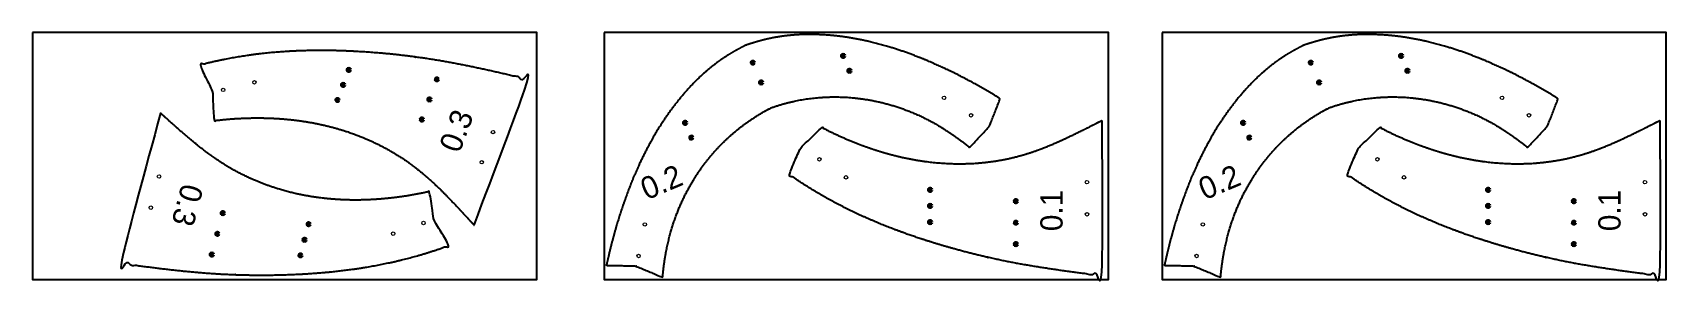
# Model space of a CAD drawing. Header units: inches. Extents: x 65 to 369, y 518 to 566.
import ezdxf

# ---------------------------------------------------------------- set-up
doc = ezdxf.new("R2010")
doc.units = ezdxf.units.IN
doc.header["$MEASUREMENT"] = 0
doc.header["$PDMODE"] = 32
doc.header["$PDSIZE"] = 0.51
for name, color, linetype, lineweight in [('Annotation', 7, 'Continuous', 9), ('Drilling', 3, 'Continuous', 13), ('Engrave', 4, 'Continuous', 50)]:
    doc.layers.add(name, color=color, linetype=linetype, lineweight=lineweight)
doc.layers.add('Cut Sheet', color=1, linetype='Continuous')
doc.styles.add('Tw Cen MT', font='')
doc.styles.get('Tw Cen MT').set_extended_font_data('Tw Cen MT')

# ---------------------------------------------------------------- blocks, each defined once
blk = doc.blocks.new('*U772')
at = {"layer": 'Engrave'}
blk.add_point((0, 0), dxfattribs=at)
blk = doc.blocks.new('*U773')
at = {"layer": 'Engrave', "color": 0, "linetype": 'ByBlock', "lineweight": -2, "transparency": 16777216}
for p in [(0, 0), (4, 0)]:
    blk.add_blockref('*U772', p, dxfattribs=at)
blk = doc.blocks.new('*U774')
at = {"layer": 'Engrave'}
blk.add_point((0, 0), dxfattribs=at)
blk = doc.blocks.new('*U775')
at = {"layer": 'Engrave', "color": 0, "linetype": 'ByBlock', "lineweight": -2, "transparency": 16777216}
for p in [(0, 0), (3, 0)]:
    blk.add_blockref('*U774', p, dxfattribs=at)
blk = doc.blocks.new('*U776')
at = {"layer": 'Engrave'}
blk.add_point((0, 0), dxfattribs=at)
blk = doc.blocks.new('*U777')
at = {"layer": 'Engrave', "color": 0, "linetype": 'ByBlock', "lineweight": -2, "transparency": 16777216}
for p in [(0, 0), (3, 0)]:
    blk.add_blockref('*U776', p, dxfattribs=at)
blk = doc.blocks.new('*U778')
at = {"layer": 'Engrave'}
blk.add_point((0, 0), dxfattribs=at)
blk = doc.blocks.new('*U779')
at = {"layer": 'Engrave', "color": 0, "linetype": 'ByBlock', "lineweight": -2, "transparency": 16777216}
for p in [(0, 0), (4, 0), (8, 0)]:
    blk.add_blockref('*U778', p, dxfattribs=at)
blk = doc.blocks.new('*U780')
at = {"layer": 'Engrave'}
blk.add_point((0, 0), dxfattribs=at)
blk = doc.blocks.new('*U781')
at = {"layer": 'Engrave', "color": 0, "linetype": 'ByBlock', "lineweight": -2, "transparency": 16777216}
for p in [(0, 0), (3, 0), (6, 0)]:
    blk.add_blockref('*U780', p, dxfattribs=at)
blk = doc.blocks.new('*U782')
at = {"layer": 'Engrave'}
blk.add_point((0, 0), dxfattribs=at)
blk = doc.blocks.new('*U783')
at = {"layer": 'Engrave', "color": 0, "linetype": 'ByBlock', "lineweight": -2, "transparency": 16777216}
for p in [(0, 0), (4, 0), (8, 0)]:
    blk.add_blockref('*U782', p, dxfattribs=at)
blk = doc.blocks.new('*U784')
at = {"layer": 'Engrave'}
blk.add_point((0, 0), dxfattribs=at)
blk = doc.blocks.new('*U785')
at = {"layer": 'Engrave', "color": 0, "linetype": 'ByBlock', "lineweight": -2, "transparency": 16777216}
for p in [(0, 0), (3, 0), (6, 0)]:
    blk.add_blockref('*U784', p, dxfattribs=at)
blk = doc.blocks.new('*U786')
at = {"layer": 'Engrave'}
blk.add_point((0, 0), dxfattribs=at)
blk = doc.blocks.new('*U787')
at = {"layer": 'Engrave', "color": 0, "linetype": 'ByBlock', "lineweight": -2, "transparency": 16777216}
for p in [(0, 0), (4, 0), (8, 0)]:
    blk.add_blockref('*U786', p, dxfattribs=at)
blk = doc.blocks.new('*U788')
at = {"layer": 'Engrave'}
blk.add_point((0, 0), dxfattribs=at)
blk = doc.blocks.new('*U789')
at = {"layer": 'Engrave', "color": 0, "linetype": 'ByBlock', "lineweight": -2, "transparency": 16777216}
for p in [(0, 0), (3, 0), (6, 0)]:
    blk.add_blockref('*U788', p, dxfattribs=at)
blk = doc.blocks.new('*U790')
at = {"layer": 'Engrave'}
blk.add_point((0, 0), dxfattribs=at)
blk = doc.blocks.new('*U791')
at = {"layer": 'Engrave', "color": 0, "linetype": 'ByBlock', "lineweight": -2, "transparency": 16777216}
for p in [(0, 0), (4, 0)]:
    blk.add_blockref('*U790', p, dxfattribs=at)
blk = doc.blocks.new('*U792')
at = {"layer": 'Engrave'}
blk.add_point((0, 0), dxfattribs=at)
blk = doc.blocks.new('*U793')
at = {"layer": 'Engrave', "color": 0, "linetype": 'ByBlock', "lineweight": -2, "transparency": 16777216}
for p in [(0, 0), (3, 0)]:
    blk.add_blockref('*U792', p, dxfattribs=at)
blk = doc.blocks.new('*U794')
at = {"layer": 'Engrave'}
blk.add_point((0, 0), dxfattribs=at)
blk = doc.blocks.new('*U795')
at = {"layer": 'Engrave', "color": 0, "linetype": 'ByBlock', "lineweight": -2, "transparency": 16777216}
for p in [(0, 0), (3, 0)]:
    blk.add_blockref('*U794', p, dxfattribs=at)
blk = doc.blocks.new('*U796')
at = {"layer": 'Engrave'}
blk.add_point((0, 0), dxfattribs=at)
blk = doc.blocks.new('*U797')
at = {"layer": 'Engrave', "color": 0, "linetype": 'ByBlock', "lineweight": -2, "transparency": 16777216}
for p in [(0, 0), (4, 0), (8, 0)]:
    blk.add_blockref('*U796', p, dxfattribs=at)
blk = doc.blocks.new('*U798')
at = {"layer": 'Engrave'}
blk.add_point((0, 0), dxfattribs=at)
blk = doc.blocks.new('*U799')
at = {"layer": 'Engrave', "color": 0, "linetype": 'ByBlock', "lineweight": -2, "transparency": 16777216}
for p in [(0, 0), (3, 0), (6, 0)]:
    blk.add_blockref('*U798', p, dxfattribs=at)

msp = doc.modelspace()

# ---------------------------------------------------------------- linework, layer by layer
for points, weights, knots in [([(177.01, 522.29), (175.26, 522.34), (173.5, 522.38), (171.75, 522.42), (172.19, 524.52), (172.71, 526.61), (173.85, 530.65), (174.47, 532.59), (175.84, 536.46), (176.59, 538.37), (179.09, 544.01), (181.09, 547.64), (184.51, 552.4), (185.57, 553.74), (187.87, 556.3), (189.1, 557.52), (191.16, 559.29), (191.93, 559.9), (193.22, 560.82), (193.71, 561.16), (194.76, 561.82), (195.31, 562.14), (196.39, 562.75), (196.93, 563.04), (197.47, 563.33), (197.48, 563.34), (197.5, 563.34), (197.5, 563.35), (197.51, 563.35), (197.52, 563.35), (197.56, 563.38), (197.61, 563.4), (197.66, 563.43), (197.71, 563.45), (197.77, 563.46), (197.82, 563.48), (197.83, 563.48), (197.83, 563.49), (197.84, 563.49), (197.85, 563.49), (197.87, 563.5), (198.45, 563.68), (199.03, 563.87), (200.23, 564.22), (200.84, 564.39), (202.04, 564.68), (202.63, 564.8), (204.19, 565.08), (205.16, 565.21), (207.87, 565.46), (209.6, 565.49), (213.04, 565.35), (214.74, 565.19), (220.54, 564.33), (224.53, 563.23), (230.32, 561.1), (232.22, 560.3), (235.94, 558.6), (237.77, 557.69), (241.46, 555.7), (243.32, 554.61), (245.14, 553.46), (244.5, 551.83), (243.87, 550.19), (243.23, 548.56), (243.19, 548.44), (243.12, 548.33), (243.04, 548.24), (241.84, 546.95), (240.65, 545.67), (239.46, 544.38), (239.13, 544.65), (238.79, 544.92), (235.33, 547.58), (231.98, 549.6), (225.44, 552.24), (222.34, 553.06), (216.56, 553.83), (213.88, 553.9), (208.59, 553.45), (205.98, 552.93), (203.18, 552.04), (202.89, 551.94), (202.6, 551.84), (202.59, 551.84), (202.58, 551.83), (202.58, 551.83), (202.57, 551.83), (202.57, 551.83), (202.57, 551.83), (202.57, 551.83), (202.57, 551.83), (202.56, 551.82), (202.56, 551.82), (202.55, 551.82), (202.54, 551.81), (202.27, 551.68), (202, 551.54), (199.4, 550.15), (197.21, 548.63), (193.21, 545.15), (191.39, 543.18), (187.92, 538.49), (186.35, 535.7), (183.69, 529.17), (182.8, 525.36), (182.3, 521.03), (182.26, 520.6), (182.22, 520.16), (180.61, 520.85), (178.99, 521.53), (177.38, 522.21), (177.26, 522.26), (177.14, 522.29), (177.01, 522.29)], [1, 1, 1, 1, 1, 1, 1, 1, 1, 1, 1, 1, 1, 1, 1, 1, 1, 1, 1, 1, 1, 1, 1, 1, 1, 1, 1, 1, 1, 1, 1, 1, 1, 1, 1, 1, 1, 1, 1, 1, 1, 1, 1, 1, 1, 1, 1, 1, 1, 1, 1, 1, 1, 1, 1, 1, 1, 1, 1, 1, 1, 1, 1, 1, 1, 0.988270540878, 0.988270540878, 1, 1, 1, 1, 1, 1, 1, 1, 1, 1, 1, 1, 1, 1, 1, 1, 1, 1, 1, 1, 1, 1, 1, 1, 1, 1, 1, 1, 1, 1, 1, 1, 1, 1, 1, 1, 1, 1, 1, 1, 1, 1, 1, 1, 1, 0.988270540878, 0.988270540878, 1], [0, 0, 0, 0, 1, 1, 1, 7.290328, 7.290328, 13.256183, 13.256183, 19.222038, 19.222038, 31.153748, 31.153748, 36.039094, 36.039094, 40.92444, 40.92444, 43.690819, 43.690819, 45.372953, 45.372953, 47.16738, 47.16738, 48.961807, 48.961807, 49.003085, 49.003085, 49.003085, 49.024367, 49.024367, 49.024367, 49.19069, 49.19069, 49.19069, 49.357013, 49.357013, 49.357013, 49.378294, 49.378294, 49.378294, 49.419572, 49.419572, 51.213999, 51.213999, 53.008427, 53.008427, 54.69056, 54.69056, 57.45694, 57.45694, 62.342286, 62.342286, 67.227632, 67.227632, 79.159342, 79.159342, 85.125197, 85.125197, 91.091052, 91.091052, 97.381379, 97.381379, 97.381379, 98.381379, 98.381379, 98.381379, 98.757103, 98.757103, 98.757103, 99.757103, 99.757103, 99.757103, 101.080551, 101.080551, 113.135619, 113.135619, 122.942685, 122.942685, 131.184702, 131.184702, 139.426719, 139.426719, 140.382192, 140.382192, 140.382192, 140.408859, 140.408859, 140.408859, 140.415955, 140.415955, 140.415955, 140.42305, 140.42305, 140.42305, 140.449717, 140.449717, 140.449717, 141.40519, 141.40519, 149.647208, 149.647208, 157.889225, 157.889225, 167.69629, 167.69629, 179.751359, 179.751359, 181.074806, 181.074806, 181.074806, 182.074806, 182.074806, 182.074806, 182.45053, 182.45053, 182.45053, 182.45053]), ([(281.03, 522.29), (279.28, 522.34), (277.53, 522.38), (275.77, 522.42), (276.21, 524.52), (276.73, 526.61), (277.87, 530.65), (278.49, 532.59), (279.86, 536.46), (280.61, 538.37), (283.11, 544.01), (285.11, 547.64), (288.53, 552.4), (289.59, 553.74), (291.89, 556.3), (293.12, 557.52), (295.18, 559.29), (295.95, 559.9), (297.24, 560.82), (297.73, 561.16), (298.78, 561.82), (299.33, 562.14), (300.42, 562.75), (300.95, 563.04), (301.49, 563.33), (301.51, 563.34), (301.52, 563.34), (301.52, 563.35), (301.53, 563.35), (301.54, 563.35), (301.58, 563.38), (301.63, 563.4), (301.68, 563.43), (301.74, 563.45), (301.79, 563.46), (301.84, 563.48), (301.85, 563.48), (301.85, 563.49), (301.86, 563.49), (301.87, 563.49), (301.89, 563.5), (302.47, 563.68), (303.05, 563.87), (304.25, 564.22), (304.86, 564.39), (306.07, 564.68), (306.65, 564.8), (308.21, 565.08), (309.18, 565.21), (311.89, 565.46), (313.62, 565.49), (317.06, 565.35), (318.76, 565.19), (324.56, 564.33), (328.55, 563.23), (334.34, 561.1), (336.24, 560.3), (339.96, 558.6), (341.79, 557.69), (345.48, 555.7), (347.34, 554.61), (349.16, 553.46), (348.52, 551.83), (347.89, 550.19), (347.25, 548.56), (347.21, 548.44), (347.14, 548.33), (347.06, 548.24), (345.87, 546.95), (344.68, 545.67), (343.49, 544.38), (343.15, 544.65), (342.81, 544.92), (339.35, 547.58), (336, 549.6), (329.46, 552.24), (326.36, 553.06), (320.58, 553.83), (317.9, 553.9), (312.61, 553.45), (310, 552.93), (307.2, 552.04), (306.91, 551.94), (306.62, 551.84), (306.61, 551.84), (306.61, 551.83), (306.6, 551.83), (306.6, 551.83), (306.59, 551.83), (306.59, 551.83), (306.59, 551.83), (306.59, 551.83), (306.58, 551.82), (306.58, 551.82), (306.57, 551.82), (306.56, 551.81), (306.29, 551.68), (306.02, 551.54), (303.42, 550.15), (301.23, 548.63), (297.23, 545.15), (295.41, 543.18), (291.94, 538.49), (290.37, 535.7), (287.71, 529.17), (286.82, 525.36), (286.32, 521.03), (286.28, 520.6), (286.24, 520.16), (284.63, 520.85), (283.01, 521.53), (281.4, 522.21), (281.28, 522.26), (281.16, 522.29), (281.03, 522.29)], [1, 1, 1, 1, 1, 1, 1, 1, 1, 1, 1, 1, 1, 1, 1, 1, 1, 1, 1, 1, 1, 1, 1, 1, 1, 1, 1, 1, 1, 1, 1, 1, 1, 1, 1, 1, 1, 1, 1, 1, 1, 1, 1, 1, 1, 1, 1, 1, 1, 1, 1, 1, 1, 1, 1, 1, 1, 1, 1, 1, 1, 1, 1, 1, 1, 0.988270540878, 0.988270540878, 1, 1, 1, 1, 1, 1, 1, 1, 1, 1, 1, 1, 1, 1, 1, 1, 1, 1, 1, 1, 1, 1, 1, 1, 1, 1, 1, 1, 1, 1, 1, 1, 1, 1, 1, 1, 1, 1, 1, 1, 1, 1, 1, 1, 1, 0.988270540878, 0.988270540878, 1], [0, 0, 0, 0, 1, 1, 1, 7.290328, 7.290328, 13.256183, 13.256183, 19.222038, 19.222038, 31.153748, 31.153748, 36.039094, 36.039094, 40.92444, 40.92444, 43.690819, 43.690819, 45.372953, 45.372953, 47.16738, 47.16738, 48.961807, 48.961807, 49.003085, 49.003085, 49.003085, 49.024367, 49.024367, 49.024367, 49.19069, 49.19069, 49.19069, 49.357013, 49.357013, 49.357013, 49.378294, 49.378294, 49.378294, 49.419572, 49.419572, 51.213999, 51.213999, 53.008427, 53.008427, 54.69056, 54.69056, 57.45694, 57.45694, 62.342286, 62.342286, 67.227632, 67.227632, 79.159342, 79.159342, 85.125197, 85.125197, 91.091052, 91.091052, 97.381379, 97.381379, 97.381379, 98.381379, 98.381379, 98.381379, 98.757103, 98.757103, 98.757103, 99.757103, 99.757103, 99.757103, 101.080551, 101.080551, 113.135619, 113.135619, 122.942685, 122.942685, 131.184702, 131.184702, 139.426719, 139.426719, 140.382192, 140.382192, 140.382192, 140.408859, 140.408859, 140.408859, 140.415955, 140.415955, 140.415955, 140.42305, 140.42305, 140.42305, 140.449717, 140.449717, 140.449717, 141.40519, 141.40519, 149.647208, 149.647208, 157.889225, 157.889225, 167.69629, 167.69629, 179.751359, 179.751359, 181.074806, 181.074806, 181.074806, 182.074806, 182.074806, 182.074806, 182.45053, 182.45053, 182.45053, 182.45053]), ([(147.06, 529.91), (146.89, 530.1), (146.71, 530.29), (146.54, 530.47), (146.54, 530.47), (146.54, 530.47), (146.54, 530.47), (146.09, 530.96), (145.64, 531.45), (144.29, 532.92), (143.39, 533.88), (140.66, 536.7), (138.8, 538.49), (135.64, 541.03), (134.43, 541.91), (131.9, 543.52), (130.59, 544.26), (127.17, 545.96), (125.01, 546.82), (118.4, 548.93), (113.82, 549.65), (107.2, 549.92), (105.22, 549.9), (101.7, 549.72), (100.16, 549.58), (98.64, 549.38), (98.52, 551.13), (98.4, 552.88), (98.28, 554.63), (98.28, 554.76), (98.24, 554.88), (98.19, 554.99), (97.44, 556.58), (96.69, 558.16), (95.94, 559.74), (99.45, 560.64), (103.01, 561.32), (109.34, 562.11), (112.09, 562.31), (117.76, 562.5), (120.68, 562.48), (126.51, 562.23), (129.41, 562.01), (134.45, 561.48), (136.59, 561.2), (140.85, 560.54), (142.97, 560.16), (149.07, 558.95), (153.02, 558.03), (156.95, 557.11), (156.95, 557.11), (156.95, 557.11), (156.95, 557.11), (157.03, 557.09), (157.12, 557.07), (157.2, 557.05), (153.82, 548), (150.44, 538.96), (147.06, 529.91)], [1, 1, 1, 1, 1, 1, 1, 1, 1, 1, 1, 1, 1, 1, 1, 1, 1, 1, 1, 1, 1, 1, 1, 1, 1, 1, 1, 1, 1, 0.988270540878, 0.988270540878, 1, 1, 1, 1, 1, 1, 1, 1, 1, 1, 1, 1, 1, 1, 1, 1, 1, 1, 1, 1, 1, 1, 1, 1, 1, 1, 1, 1], [0, 0, 0, 0, 0.752589, 0.752589, 0.752589, 0.754892, 0.754892, 0.754892, 2.739095, 2.739095, 6.707501, 6.707501, 14.644312, 14.644312, 19.303835, 19.303835, 23.963357, 23.963357, 31.077343, 31.077343, 45.305315, 45.305315, 51.33285, 51.33285, 56.036937, 56.036937, 56.036937, 57.036937, 57.036937, 57.036937, 57.41266, 57.41266, 57.41266, 58.41266, 58.41266, 58.41266, 69.026915, 69.026915, 77.092871, 77.092871, 85.690609, 85.690609, 94.288347, 94.288347, 100.66192, 100.66192, 107.035493, 107.035493, 119.122947, 119.122947, 119.122947, 119.123851, 119.123851, 119.123851, 119.381411, 119.381411, 119.381411, 120.381411, 120.381411, 120.381411, 120.381411]), ([(88.63, 550.78), (88.82, 550.61), (89, 550.44), (89.19, 550.27), (89.19, 550.27), (89.19, 550.27), (89.19, 550.27), (89.69, 549.83), (90.18, 549.38), (91.67, 548.06), (92.66, 547.19), (95.66, 544.65), (97.69, 543.05), (101.08, 540.83), (102.37, 540.08), (105.04, 538.73), (106.43, 538.12), (110, 536.77), (112.23, 536.12), (119.02, 534.68), (123.65, 534.41), (130.26, 534.79), (132.23, 535), (135.71, 535.53), (137.23, 535.81), (138.73, 536.17), (139.02, 534.44), (139.3, 532.71), (139.59, 530.98), (139.61, 530.85), (139.66, 530.73), (139.72, 530.63), (140.62, 529.12), (141.53, 527.62), (142.43, 526.12), (139.02, 524.88), (135.54, 523.85), (129.32, 522.45), (126.61, 521.97), (120.99, 521.23), (118.07, 520.96), (112.25, 520.64), (109.34, 520.57), (104.27, 520.61), (102.12, 520.67), (97.81, 520.91), (95.66, 521.08), (89.47, 521.69), (85.46, 522.22), (81.46, 522.74), (81.46, 522.74), (81.46, 522.74), (81.46, 522.74), (81.37, 522.75), (81.29, 522.76), (81.2, 522.77), (83.68, 532.11), (86.15, 541.44), (88.63, 550.78)], [1, 1, 1, 1, 1, 1, 1, 1, 1, 1, 1, 1, 1, 1, 1, 1, 1, 1, 1, 1, 1, 1, 1, 1, 1, 1, 1, 1, 1, 0.988270540878, 0.988270540878, 1, 1, 1, 1, 1, 1, 1, 1, 1, 1, 1, 1, 1, 1, 1, 1, 1, 1, 1, 1, 1, 1, 1, 1, 1, 1, 1, 1], [0, 0, 0, 0, 0.752589, 0.752589, 0.752589, 0.754892, 0.754892, 0.754892, 2.739095, 2.739095, 6.707501, 6.707501, 14.644312, 14.644312, 19.303835, 19.303835, 23.963357, 23.963357, 31.077343, 31.077343, 45.305315, 45.305315, 51.33285, 51.33285, 56.036937, 56.036937, 56.036937, 57.036937, 57.036937, 57.036937, 57.41266, 57.41266, 57.41266, 58.41266, 58.41266, 58.41266, 69.026915, 69.026915, 77.092871, 77.092871, 85.690609, 85.690609, 94.288347, 94.288347, 100.66192, 100.66192, 107.035493, 107.035493, 119.122947, 119.122947, 119.122947, 119.123851, 119.123851, 119.123851, 119.381411, 119.381411, 119.381411, 120.381411, 120.381411, 120.381411, 120.381411]), ([(264.08, 549.41), (263.85, 549.29), (263.63, 549.18), (263.4, 549.07), (263.4, 549.07), (263.4, 549.06), (263.4, 549.06), (262.81, 548.76), (262.21, 548.46), (260.44, 547.56), (259.26, 546.98), (255.71, 545.29), (253.34, 544.27), (249.49, 542.99), (248.05, 542.59), (245.12, 541.97), (243.63, 541.74), (239.83, 541.34), (237.5, 541.29), (230.57, 541.64), (226.03, 542.56), (219.74, 544.63), (217.89, 545.33), (214.66, 546.74), (213.26, 547.4), (211.91, 548.13), (210.65, 546.91), (209.39, 545.68), (208.13, 544.46), (208.04, 544.38), (207.97, 544.27), (207.92, 544.16), (207.19, 542.56), (206.47, 540.96), (205.75, 539.36), (208.73, 537.3), (211.83, 535.41), (217.48, 532.46), (219.98, 531.31), (225.22, 529.14), (227.97, 528.14), (233.51, 526.33), (236.31, 525.52), (241.22, 524.26), (243.32, 523.77), (247.54, 522.89), (249.66, 522.51), (255.8, 521.51), (259.82, 520.99), (263.82, 520.47), (263.82, 520.47), (263.82, 520.47), (263.82, 520.47), (263.91, 520.46), (263.99, 520.45), (264.08, 520.44), (264.08, 530.1), (264.08, 539.75), (264.08, 549.41)], [1, 1, 1, 1, 1, 1, 1, 1, 1, 1, 1, 1, 1, 1, 1, 1, 1, 1, 1, 1, 1, 1, 1, 1, 1, 1, 1, 1, 1, 0.988270540878, 0.988270540878, 1, 1, 1, 1, 1, 1, 1, 1, 1, 1, 1, 1, 1, 1, 1, 1, 1, 1, 1, 1, 1, 1, 1, 1, 1, 1, 1, 1], [0, 0, 0, 0, 0.752589, 0.752589, 0.752589, 0.754892, 0.754892, 0.754892, 2.739095, 2.739095, 6.707501, 6.707501, 14.644312, 14.644312, 19.303835, 19.303835, 23.963357, 23.963357, 31.077343, 31.077343, 45.305315, 45.305315, 51.33285, 51.33285, 56.036937, 56.036937, 56.036937, 57.036937, 57.036937, 57.036937, 57.41266, 57.41266, 57.41266, 58.41266, 58.41266, 58.41266, 69.026915, 69.026915, 77.092871, 77.092871, 85.690609, 85.690609, 94.288347, 94.288347, 100.66192, 100.66192, 107.035493, 107.035493, 119.122947, 119.122947, 119.122947, 119.123851, 119.123851, 119.123851, 119.381411, 119.381411, 119.381411, 120.381411, 120.381411, 120.381411, 120.381411]), ([(368.1, 549.41), (367.87, 549.29), (367.65, 549.18), (367.42, 549.07), (367.42, 549.07), (367.42, 549.06), (367.42, 549.06), (366.83, 548.76), (366.23, 548.46), (364.46, 547.56), (363.28, 546.98), (359.73, 545.29), (357.36, 544.27), (353.51, 542.99), (352.07, 542.59), (349.14, 541.97), (347.65, 541.74), (343.85, 541.34), (341.53, 541.29), (334.59, 541.64), (330.05, 542.56), (323.76, 544.63), (321.91, 545.33), (318.68, 546.74), (317.28, 547.4), (315.93, 548.13), (314.67, 546.91), (313.41, 545.68), (312.15, 544.46), (312.06, 544.38), (311.99, 544.27), (311.94, 544.16), (311.21, 542.56), (310.49, 540.96), (309.77, 539.36), (312.75, 537.3), (315.85, 535.41), (321.5, 532.46), (324, 531.31), (329.24, 529.14), (331.99, 528.14), (337.54, 526.33), (340.33, 525.52), (345.24, 524.26), (347.34, 523.77), (351.56, 522.89), (353.68, 522.51), (359.82, 521.51), (363.84, 520.99), (367.84, 520.47), (367.84, 520.47), (367.84, 520.47), (367.84, 520.47), (367.93, 520.46), (368.01, 520.45), (368.1, 520.44), (368.1, 530.1), (368.1, 539.75), (368.1, 549.41)], [1, 1, 1, 1, 1, 1, 1, 1, 1, 1, 1, 1, 1, 1, 1, 1, 1, 1, 1, 1, 1, 1, 1, 1, 1, 1, 1, 1, 1, 0.988270540878, 0.988270540878, 1, 1, 1, 1, 1, 1, 1, 1, 1, 1, 1, 1, 1, 1, 1, 1, 1, 1, 1, 1, 1, 1, 1, 1, 1, 1, 1, 1], [0, 0, 0, 0, 0.752589, 0.752589, 0.752589, 0.754892, 0.754892, 0.754892, 2.739095, 2.739095, 6.707501, 6.707501, 14.644312, 14.644312, 19.303835, 19.303835, 23.963357, 23.963357, 31.077343, 31.077343, 45.305315, 45.305315, 51.33285, 51.33285, 56.036937, 56.036937, 56.036937, 57.036937, 57.036937, 57.036937, 57.41266, 57.41266, 57.41266, 58.41266, 58.41266, 58.41266, 69.026915, 69.026915, 77.092871, 77.092871, 85.690609, 85.690609, 94.288347, 94.288347, 100.66192, 100.66192, 107.035493, 107.035493, 119.122947, 119.122947, 119.122947, 119.123851, 119.123851, 119.123851, 119.381411, 119.381411, 119.381411, 120.381411, 120.381411, 120.381411, 120.381411])]:
    msp.add_rational_spline(points, weights, degree=3, knots=knots)
at = {"layer": 'Cut Sheet'}
for points in [[(64.78, 565.79), (64.78, 519.79), (158.78, 519.79), (158.78, 565.79)], [(171.31, 565.79), (171.31, 519.79), (265.31, 519.79), (265.31, 565.79)], [(275.33, 565.79), (275.33, 519.79), (369.33, 519.79), (369.33, 565.79)]]:
    msp.add_lwpolyline(points, close=True, dxfattribs=at)
at = {"layer": 'Drilling'}
for centre, radius in [((100.29, 555.11), 0.322), ((106.12, 556.53), 0.322), ((234.68, 553.63), 0.322), ((338.7, 553.63), 0.322), ((239.72, 550.38), 0.322), ((343.74, 550.38), 0.322), ((150.6, 547.25), 0.322), ((211.45, 542.18), 0.323), ((315.47, 542.18), 0.323), ((88.34, 538.97), 0.323), ((148.5, 541.63), 0.322), ((216.41, 538.81), 0.323), ((320.43, 538.81), 0.323), ((261.33, 537.92), 0.323), ((365.35, 537.92), 0.323), ((86.8, 533.17), 0.323), ((137.65, 530.3), 0.323), ((178.91, 530.04), 0.322), ((261.33, 531.92), 0.323), ((282.93, 530.04), 0.322), ((365.35, 531.92), 0.323), ((131.99, 528.32), 0.323), ((177.74, 524.16), 0.322), ((281.76, 524.16), 0.322)]:
    msp.add_circle(centre, radius, dxfattribs=at)

# ---------------------------------------------------------------- block references
at = {"layer": 'Engrave'}
for name, p, rotation in [('*U773', (199.03, 560.19), 292.9286605995995), ('*U791', (303.05, 560.19), 292.9286605995995), ('*U775', (186.4, 548.98), 292.9286605995995), ('*U793', (290.42, 548.98), 292.9286605995995), ('*U781', (232.08, 530.48), 90), ('*U799', (336.1, 530.48), 90), ('*U779', (248.08, 526.37), 90), ('*U797', (352.1, 526.37), 90)]:
    msp.add_blockref(name, p, dxfattribs=dict(at, rotation=rotation))
at = {"layer": 'Engrave', "xscale": -1}
for name, p, rotation in [('*U777', (215.87, 561.45), 112.9286605995997), ('*U795', (319.89, 561.45), 112.9286605995997), ('*U785', (123.71, 558.85), 69.50408543005281), ('*U783', (140.14, 557.09), 69.50408543005281), ('*U787', (98.18, 524.41), 255.1478239376268), ('*U789', (114.7, 524.28), 255.1478239376268)]:
    msp.add_blockref(name, p, dxfattribs=dict(at, rotation=rotation))

# ---------------------------------------------------------------- texts
at = {"layer": 'Annotation', "color": 7, "char_height": 7, "attachment_point": 7, "line_spacing_factor": 0.481418, "style": 'Tw Cen MT'}
for s, insert, rotation in [('{\\H0.59259x;0.3}', (144.4, 543.14), 69.5041), ('{\\H0.59259x;0.2}', (179.27, 534.46), 22.9287), ('{\\H0.59259x;0.2}', (283.29, 534.46), 22.9287), ('{\\H0.59259x;0.3}', (92.57, 537.88), 255.1478), ('{\\H0.59259x;0.1}', (256.84, 528.78), 90), ('{\\H0.59259x;0.1}', (360.86, 528.78), 90)]:
    msp.add_mtext(s, dxfattribs=dict(at, insert=insert, rotation=rotation))

doc.saveas('drawing.dxf')
